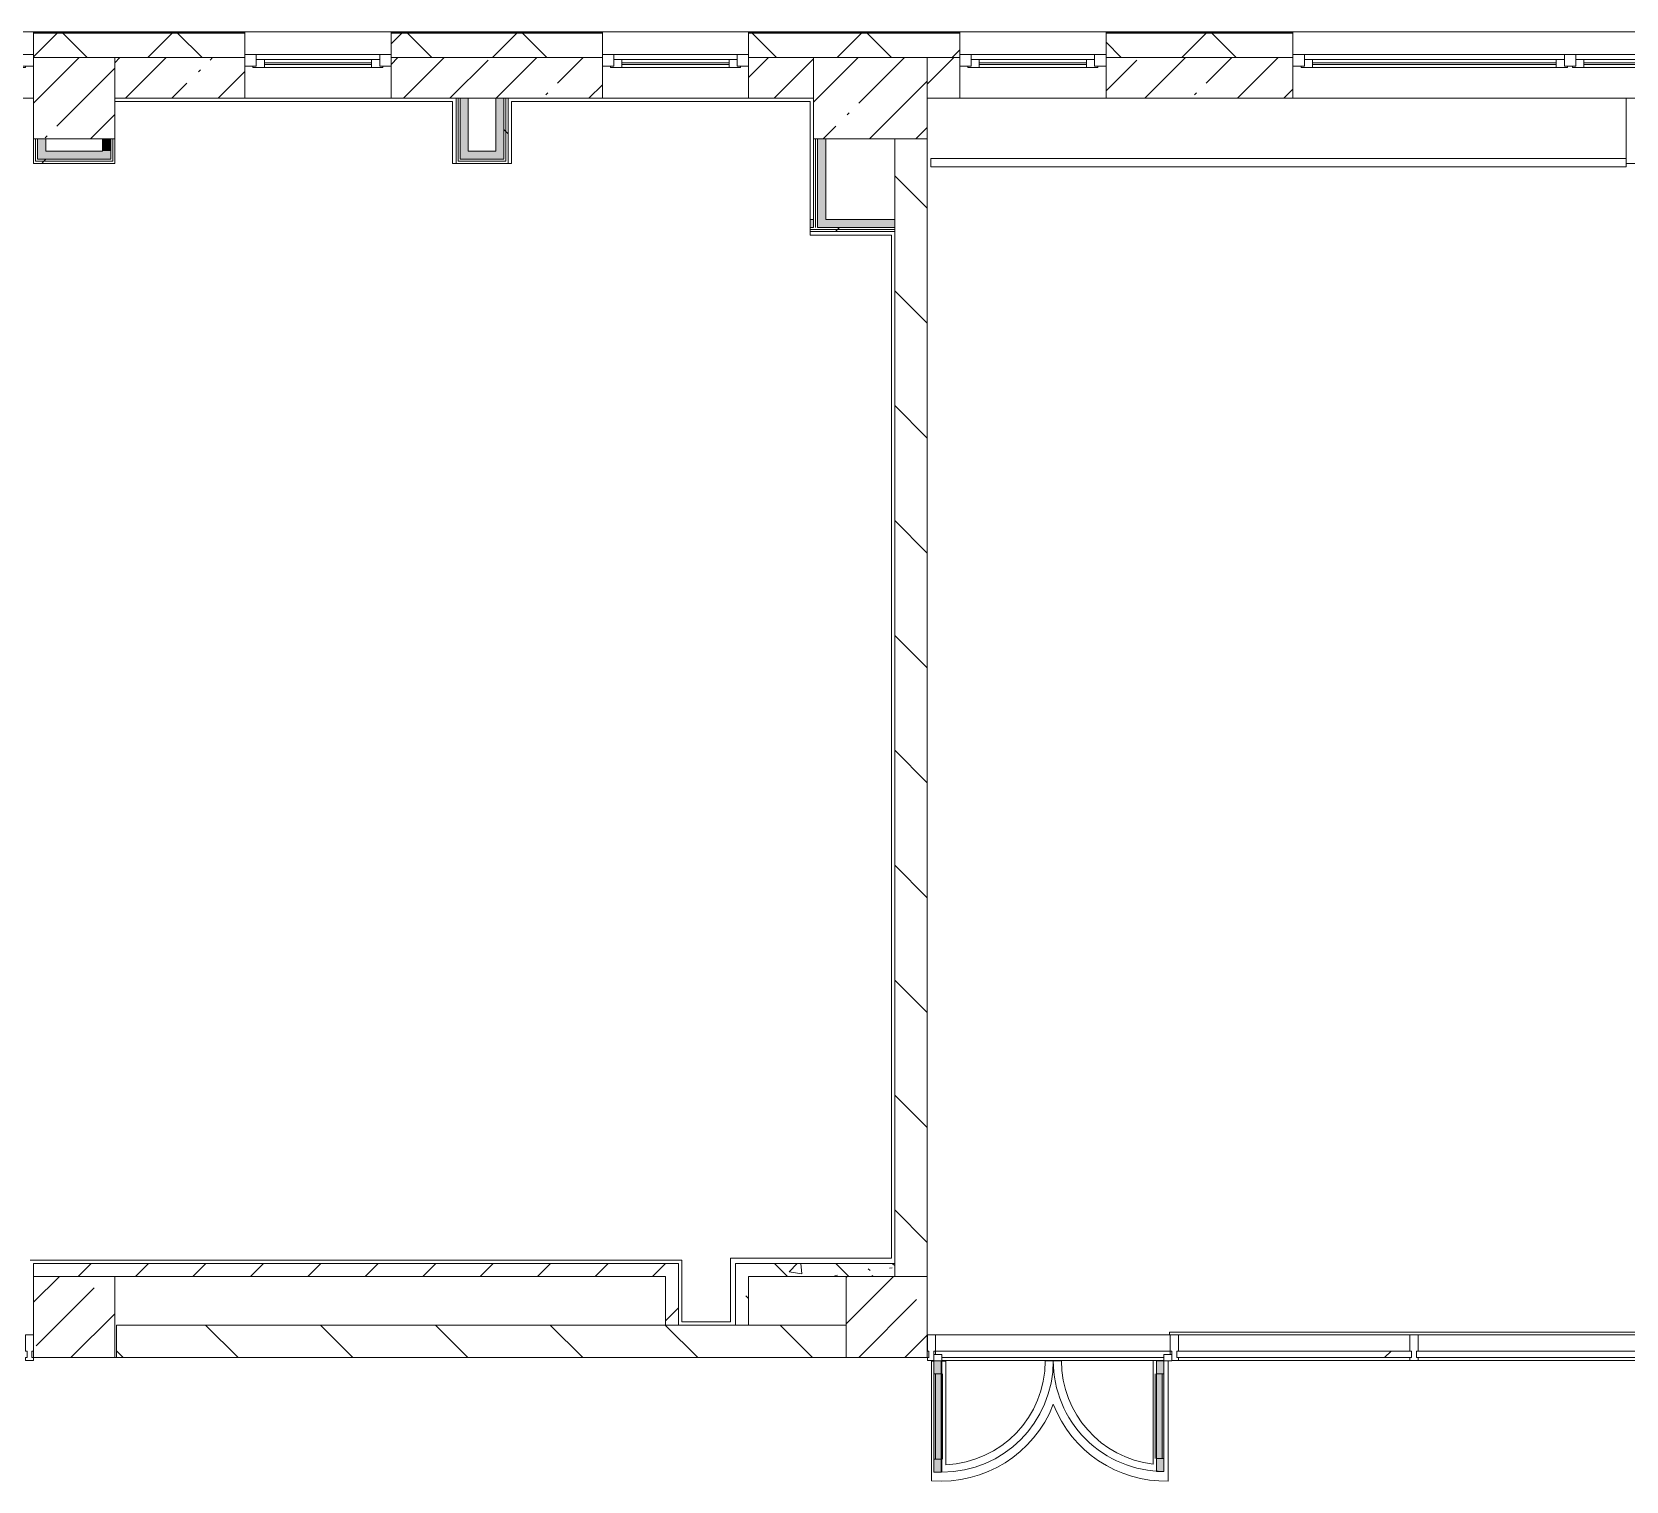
# Model space of a CAD drawing. Header units: millimetres. Extents: x 315 to 209858, y -8553 to 29000.
# Drawn here: x 180525 to 190335, y 12640 to 21558 of the extents above; entities that cross this region are included whole.
import ezdxf

# ---------------------------------------------------------------- set-up
doc = ezdxf.new("R2010")
doc.units = ezdxf.units.MM
for name, color, linetype, lineweight, true_color in [('A-DETL-GENF-5', 7, 'Continuous', 5, 0xe2e2e2), ('A-DETL-GENF-6', 7, 'Continuous', 5, 0xaaaaaa), ('A-DOOR-2', 7, 'Continuous', 5, 0xaaaaaa), ('A-FLOR-2', 7, 'Continuous', 5, 0xaaaaaa), ('I-WALL-3', 7, 'Continuous', 5, 0xe7e7e7), ('I-WALL-4', 7, 'Continuous', 9, 0xe7e7e7), ('I-WALL-7', 7, 'Continuous', 5, 0x787878)]:
    doc.layers.add(name, color=color, linetype=linetype, lineweight=lineweight, true_color=true_color)
for name, color, linetype, lineweight in [('A-GLAZ-2', 7, 'Continuous', 5), ('A-GLAZ-CURT-2', 7, 'Continuous', 5), ('A-GLAZ-CWMG-2', 7, 'Continuous', 5), ('A-WALL', 7, 'Continuous', 9), ('A-WALL-2', 7, 'Continuous', 5), ('I-WALL-5', 7, 'Continuous', 5), ('S-COLS-2', 7, 'Continuous', 5)]:
    doc.layers.add(name, color=color, linetype=linetype, lineweight=lineweight)
pattern_1 = [(45, (74985, 0), (-285.1231, 285.1231), []), (45, (75270.13, 0), (-285.1231, 285.1231), [504.031, -100.806, 16.764, -84.042])]
pattern_2 = [(135, (74985, 0), (-353.5534, -353.5534), [])]
pattern_3 = [(135, (74985, 0), (-377.1708, -377.1708), [533.4, -88.9, 17.78, -88.9]), (135, (74985, 376.94), (-377.1708, -377.1708), []), (50, (74985, 0), (637.6445, -55.7866), [66.675, -733.425]), (355, (74985, 0), (-123.3494, 668.6992), [53.34, -586.74]), (100.451, (75038.15, -4.65), (514.299, 612.908), [56.665, -623.315]), (46.184, (74985, 177.8), (948.7764, -147.1497), [100.012, -1100.137]), (96.636, (75064.1, 165.5), (830.909, 865.997), [84.998, -934.973]), (351.184, (74985, 177.8), (830.918, 865.988), [80.01, -880.11]), (21, (75073.9, 133.35), (530.6506, -357.9283), [66.675, -733.425]), (326, (75073.9, 133.35), (216.308, 644.6585), [53.34, -586.74]), (71.451, (75118.13, 103.5), (746.9596, 286.7243), [56.665, -623.315]), (37.5, (74985.01, 0), (10.81053, 295.9426), [16.764, -562.864, 16.764, -578.866, -588.962]), (37.5, (74985.01, 0), (10.81053, 295.9426), [-1175.258, 16.764, -572.198]), (7.5, (74985, 0), (233.8692, 350.63175), [16.764, -322.834, 16.764, -549.529, -224.472]), (7.5, (74985, 0), (233.8692, 350.63175), [-905.891, 16.764, -207.708]), (327.5, (74786.76, 0), (474.5678, -20.0513), [16.764, -205.486, 16.764, -676.656, -920.115]), (327.5, (74786.76, 0), (474.5678, -20.0513), [-915.67, 16.764, -903.351]), (317.5, (74697.86, 0), (518.4522, 88.9934), [16.764, -272.161, 16.764, -443.738, -653.415]), (317.5, (74697.86, 0), (518.4522, 88.9934), [-749.427, 16.764, -636.651])]
pattern_4 = [(45, (74985, 0), (-530.33, 530.33), []), (135, (74985, 0), (-530.33, -530.33), [])]
pattern_5 = [(45, (74985, 0), (-176.7767, 176.7767), [])]

# ---------------------------------------------------------------- blocks, each defined once
blk = doc.blocks.new('120_Окно_СКБ_1Ст - 120_Окно_СКБ_1Ст 900х2500_h_ с форточкой-22877787-2_3_2_птичка')
at = {"layer": 'A-GLAZ-2'}
for p, q in [((-450, -127), (-450, -57)), ((-450, -57), (-380, -57)), ((450, -57), (-450, -57)), ((-380, -57), (-380, -127)), ((380, -87), (-380, -87)), ((-380, -87), (-380, -127)), ((-330, -137), (-330, -87)), ((330, -137), (330, -87)), ((380, -127), (380, -57)), ((380, -57), (450, -57)), ((380, -127), (380, -87)), ((450, -57), (450, -127)), ((-380, -127), (-450, -127)), ((-450, -127), (-400, -127)), ((-380, -127), (-400, -127)), ((-400, -127), (-400, -137)), ((-400, -137), (400, -137)), ((400, -137), (-400, -137)), ((-330, -107), (330, -107)), ((330, -117), (-330, -117)), ((450, -127), (380, -127)), ((400, -127), (380, -127)), ((400, -127), (450, -127)), ((400, -137), (400, -127))]:
    blk.add_line(p, q, dxfattribs=at)
blk = doc.blocks.new('120_Окно_СКБ_2Ст_Фрамуга сверху - 120_Окно_СКБ_2Ст_2300х2500_h_ ДОО-23103760-2_3_2_птичка')
at = {"layer": 'A-GLAZ-2'}
for p, q in [((-1150, -127), (-1150, -57)), ((-1150, -57), (-1080, -57)), ((1150, -57), (-1150, -57)), ((-1080, -57), (-1080, -127)), ((-1080, -57), (1080, -57)), ((520, -87), (-1080, -87)), ((-1080, -87), (-1080, -127)), ((-1030, -137), (-1030, -87)), ((470, -137), (470, -87)), ((520, -127), (520, -57)), ((520, -57), (590, -57)), ((520, -127), (520, -87)), ((590, -57), (590, -127)), ((1080, -87), (590, -87)), ((590, -87), (590, -127)), ((640, -137), (640, -87)), ((1030, -137), (1030, -87)), ((1080, -127), (1080, -57)), ((1080, -57), (1150, -57)), ((1080, -127), (1080, -87)), ((1150, -57), (1150, -127)), ((-1080, -127), (-1150, -127)), ((-1150, -127), (-1100, -127)), ((-1080, -127), (-1100, -127)), ((-1100, -127), (-1100, -137)), ((-1100, -137), (540, -137)), ((540, -137), (-1100, -137)), ((-1030, -107), (470, -107)), ((470, -117), (-1030, -117)), ((590, -127), (520, -127)), ((540, -127), (520, -127)), ((540, -127), (570, -127)), ((540, -127), (570, -127)), ((540, -137), (540, -127)), ((590, -127), (570, -127)), ((570, -127), (570, -137)), ((570, -137), (1100, -137)), ((1100, -137), (570, -137)), ((640, -107), (1030, -107)), ((1030, -117), (640, -117)), ((1150, -127), (1080, -127)), ((1100, -127), (1080, -127)), ((1100, -127), (1149.8, -127)), ((1100, -137), (1100, -127))]:
    blk.add_line(p, q, dxfattribs=at)
blk = doc.blocks.new('120_Окно_СКБ_2Ст_Фрамуга сверху - 120_Окно_СКБ_2Ст_2300х2500_h_ ДОО-V178-2_3_2_птичка')
at = {"layer": 'A-GLAZ-2'}
for p, q in [((-1150, -127), (-1150, -57)), ((-1150, -57), (-1080, -57)), ((1150, -57), (-1150, -57)), ((-1080, -57), (-1080, -127)), ((-1080, -57), (1080, -57)), ((520, -87), (-1080, -87)), ((-1080, -87), (-1080, -127)), ((-1030, -137), (-1030, -87)), ((470, -137), (470, -87)), ((520, -127), (520, -57)), ((520, -57), (590, -57)), ((520, -127), (520, -87)), ((590, -57), (590, -127)), ((1080, -87), (590, -87)), ((590, -87), (590, -127)), ((640, -137), (640, -87)), ((1030, -137), (1030, -87)), ((1080, -127), (1080, -57)), ((1080, -57), (1150, -57)), ((1080, -127), (1080, -87)), ((1150, -57), (1150, -127)), ((-1080, -127), (-1150, -127)), ((-1150, -127), (-1100, -127)), ((-1080, -127), (-1100, -127)), ((-1100, -127), (-1100, -137)), ((-1100, -137), (540, -137)), ((540, -137), (-1100, -137)), ((-1030, -107), (470, -107)), ((470, -117), (-1030, -117)), ((590, -127), (520, -127)), ((540, -127), (520, -127)), ((540, -127), (570, -127)), ((540, -127), (570, -127)), ((540, -137), (540, -127)), ((590, -127), (570, -127)), ((570, -127), (570, -137)), ((570, -137), (1100, -137)), ((1100, -137), (570, -137)), ((640, -107), (1030, -107)), ((1030, -117), (640, -117)), ((1150, -127), (1080, -127)), ((1100, -127), (1080, -127)), ((1100, -127), (1150, -127)), ((1100, -137), (1100, -127))]:
    blk.add_line(p, q, dxfattribs=at)
blk = doc.blocks.new('BSC_Колонна _Прямоугольная - 500х500-23282986-2_3_2_птичка')
at = {"layer": 'S-COLS-2'}
h = blk.add_hatch(dxfattribs=at)
h.set_pattern_fill('FP_180', color=256, style=0, pattern_type=2)
h.set_pattern_definition([(45, (-105800, -21150), (-285.1231, 285.1231), []), (45, (-105514.88, -21150), (-285.1231, 285.1231), [504.031, -100.806, 16.764, -84.042])])
h.paths.add_polyline_path([(-250, -250), (250, -250), (250, 250), (-250, 250), (-250, -121.5)])
for p, q in [((250, 250), (-250, 250)), ((-250, 250), (-250, -250)), ((250, -250), (250, 250)), ((-250, -250), (250, -250))]:
    blk.add_line(p, q, dxfattribs=at)
blk = doc.blocks.new('BSC_Колонна _Прямоугольная - 700х500-V206-2_3_2_птичка')
at = {"layer": 'S-COLS-2'}
h = blk.add_hatch(dxfattribs=at)
h.set_pattern_fill('FP_192', color=256, style=0, pattern_type=2)
h.set_pattern_definition([(45, (-110700, -21150), (-285.1231, 285.1231), []), (45, (-110414.88, -21150), (-285.1231, 285.1231), [504.031, -100.806, 16.764, -84.042])])
h.paths.add_polyline_path([(-343.5, -250), (350, -250), (350, 250), (-350, 250), (-350, -250)])
for p, q in [((350, 250), (-350, 250)), ((-350, 250), (-350, -250)), ((350, -250), (350, 250)), ((-350, -250), (350, -250))]:
    blk.add_line(p, q, dxfattribs=at)
blk = doc.blocks.new('Прямоугольный импост - Импост структурный с накладкой - 160мм Темный-30756008-2_3_2_птичка')
at = {"layer": 'A-GLAZ-CWMG-2'}
for p, q in [((-50, 0), (-50, 17)), ((-50, 17), (0, 17)), ((-40, 0), (-50, 0)), ((-40, -40), (-40, 0)), ((0, 0), (-10, 0)), ((-10, 0), (-10, -40)), ((0, 17), (0, 0)), ((-50, -140), (-50, -40)), ((-50, -40), (-40, -40)), ((-10, -40), (0, -40)), ((0, -40), (0, -140)), ((0, -140), (-50, -140))]:
    blk.add_line(p, q, dxfattribs=at)
blk = doc.blocks.new('Прямоугольный импост - Импост структурный с накладкой - 160мм Темный-32356295-2_3_2_птичка')
at = {"layer": 'A-GLAZ-CWMG-2'}
for p, q in [((-50, 40), (-50, 140)), ((-50, 140), (0, 140)), ((0, 140), (0, 40)), ((-40, 40), (-50, 40)), ((-40, 20), (-40, 40)), ((-10, 40), (-10, 0)), ((0, 40), (-10, 40)), ((-10, 0), (0, 0)), ((0, 0), (0, -17)), ((0, -17), (-40, -17))]:
    blk.add_line(p, q, dxfattribs=at)
blk = doc.blocks.new('Системная панель - Стекло - 40мм-32428871-2_3_2_птичка')
at = {"layer": 'A-GLAZ-CURT-2'}
for p, q in [((749.5, 0), (-749.5, 0)), ((-749.5, 0), (-749.5, -40)), ((749.5, -40), (749.5, 0)), ((-749.5, -40), (749.5, -40))]:
    blk.add_line(p, q, dxfattribs=at)
blk = doc.blocks.new('Дверь_Витражная_остекление_ - ВВ-23-32429828-2_3_2_птичка')
at = {"layer": 'A-DETL-GENF-5'}
for points in [[(-682.5, 700), (-682.5, 20), (-637.5, 20), (-637.5, 700)], [(687.5, 705), (687.5, 20), (732.5, 20), (732.5, 705)]]:
    blk.add_hatch(color=256, dxfattribs=at).paths.add_polyline_path(points)
at = {"layer": 'A-DETL-GENF-6'}
for p, q in [((-682.5, 700), (-637.5, 700)), ((-682.5, 700), (-682.5, 20)), ((-637.5, 700), (-682.5, 700)), ((-682.5, 700), (-682.5, 20)), ((-637.5, 700), (-637.5, 20)), ((-637.5, 20), (-637.5, 700)), ((732.5, 705), (687.5, 705)), ((687.5, 705), (687.5, 20)), ((732.5, 705), (687.5, 705)), ((687.5, 705), (687.5, 20)), ((732.5, 705), (732.5, 20)), ((732.5, 20), (732.5, 705)), ((-682.5, 620), (-637.5, 620)), ((-672.5, 620), (-672.5, 100)), ((-628.5, 620), (-628.5, 100)), ((678.5, 625), (678.5, 100)), ((732.5, 625), (687.5, 625)), ((722.5, 625), (722.5, 100)), ((-682.5, 100), (-637.5, 100)), ((732.5, 100), (687.5, 100)), ((-637.5, 20), (-682.5, 20)), ((-682.5, 20), (-637.5, 20))]:
    blk.add_line(p, q, dxfattribs=at)
at = {"layer": 'A-DOOR-2'}
for p, q in [((-682.5, 700), (-682.5, 20)), ((682.5, 705), (682.5, 20)), ((-682.5, 20), (-732.5, 20)), ((-732.5, 20), (-732.5, -20)), ((-682.5, -20), (-682.5, 20)), ((732.5, 20), (682.5, 20)), ((682.5, 20), (682.5, -20)), ((732.5, -20), (732.5, 20)), ((-732.5, -20), (-682.5, -20)), ((682.5, -20), (732.5, -20))]:
    blk.add_line(p, q, dxfattribs=at)
for centre, radius, start, end in [((-682.5, 20), 680, 360, 90), ((682.5, 20), 685, 90, 180)]:
    blk.add_arc(centre, radius, start, end, dxfattribs=at)
blk = doc.blocks.new('Прямоугольный импост - Импост структурный с накладкой - 160мм Темный-32428730-2_3_2_птичка')
at = {"layer": 'A-GLAZ-CWMG-2'}
for p, q in [((111100.5, 13540), (112545.5, 13540)), ((111100.5, 13420), (111100.5, 13440)), ((111100.5, 13440), (112545.5, 13440)), ((111140.5, 13400), (112505.5, 13400)), ((111140.5, 13383), (112505.5, 13383)), ((112545.5, 13440), (112545.5, 13420))]:
    blk.add_line(p, q, dxfattribs=at)
blk = doc.blocks.new('Прямоугольный импост - Импост структурный с накладкой - 160мм Темный-32428868-2_3_2_птичка')
at = {"layer": 'A-GLAZ-CWMG-2'}
for p, q in [((114070.5, 13540), (115549.5, 13540)), ((114070.5, 13383), (115549.5, 13383))]:
    blk.add_line(p, q, dxfattribs=at)
blk = doc.blocks.new('Системная панель - Стекло - 40мм-32428872-2_3_2_птичка')
at = {"layer": 'A-GLAZ-CURT-2'}
h = blk.add_hatch(dxfattribs=at)
h.set_pattern_fill('FP_210', color=256, style=0, pattern_type=2)
h.set_pattern_definition([(225, (113808, 12900), (1414.214, -1414.214), [1000, -3000]), (225, (114808, 13400), (1414.214, -1414.214), [3000, -1000]), (225, (112808, 13900), (1414.214, -1414.214), [1000, -3000])])
h.paths.add_polyline_path([(-722.5, 0), (-722.5, -40), (722.5, -40), (722.5, 0), (-691.7, 0)])
for p, q in [((722.5, 0), (-722.5, 0)), ((-722.5, 0), (-722.5, -40)), ((722.5, -40), (722.5, 0)), ((-722.5, -40), (722.5, -40))]:
    blk.add_line(p, q, dxfattribs=at)
blk = doc.blocks.new('Прямоугольный импост - Импост структурный с накладкой - 160мм Темный-32428869-2_3_2_птичка')
at = {"layer": 'A-GLAZ-CWMG-2'}
for p, q in [((112595.5, 13540), (114020.5, 13540)), ((112595.5, 13383), (114020.5, 13383))]:
    blk.add_line(p, q, dxfattribs=at)
blk = doc.blocks.new('Прямоугольный импост - Импост структурный с накладкой - 160мм Темный-32356291-2_3_2_птичка')
at = {"layer": 'A-GLAZ-CWMG-2'}
for p, q in [((-25, 40), (-25, 140)), ((-25, 140), (25, 140)), ((25, 140), (25, 40)), ((-15, 40), (-25, 40)), ((-25, -17), (-25, 0)), ((-25, 0), (-15, 0)), ((-15, 0), (-15, 40)), ((15, 40), (15, 20)), ((25, 40), (15, 40)), ((15, -17), (-25, -17))]:
    blk.add_line(p, q, dxfattribs=at)
blk = doc.blocks.new('Прямоугольный импост - Импост структурный с накладкой - 160мм Темный-30755836-2_3_2_птичка')
at = {"layer": 'A-GLAZ-CWMG-2'}
for p, q in [((-25, 40), (-25, 140)), ((-25, 140), (25, 140)), ((25, 140), (25, 40)), ((-15, 40), (-25, 40)), ((-25, -17), (-25, 0)), ((-25, 0), (-15, 0)), ((-15, 0), (-15, 40)), ((15, 40), (15, 0)), ((25, 40), (15, 40)), ((15, 0), (25, 0)), ((25, 0), (25, -17)), ((25, -17), (-25, -17))]:
    blk.add_line(p, q, dxfattribs=at)

msp = doc.modelspace()

# ---------------------------------------------------------------- hatches: boundary and pattern name
at = {"layer": 'A-WALL-2'}
h = msp.add_hatch(dxfattribs=at)
h.set_pattern_fill('FP_105', color=256, style=0, pattern_type=2)
h.set_pattern_definition([(45, (74985, 0), (-353.5534, 353.5534), []), (135, (74985, 0), (-353.5534, -353.5534), [])])
h.paths.add_polyline_path([(200065, 21400), (200215, 21400), (200215, 21550), (195135.2, 21550), (195135.2, 21400), (199914.6, 21400)])
h.paths.add_polyline_path([(184935.5, 21400), (186235, 21400), (186235, 21550), (184935.5, 21550)])
h.paths.add_polyline_path([(184035.5, 21400), (184035.5, 21550), (182735.5, 21550), (182735.5, 21400), (183259.6, 21400)])
h.paths.add_polyline_path([(187135, 21400), (188285.5, 21400), (188285.5, 21550), (187135, 21550)])
h.paths.add_polyline_path([(194235.2, 21400), (194235.2, 21550), (192885.5, 21550), (192885.5, 21400), (193669, 21400)])
h.paths.add_polyline_path([(181177.7, 21400), (181835.5, 21400), (181835.5, 21550), (180535.2, 21550), (180535.2, 21400), (181035, 21400)])
h.paths.add_polyline_path([(191587.1, 21400), (191985.5, 21400), (191985.5, 21550), (190585.5, 21550), (190585.5, 21400), (191085.5, 21400)])
h.paths.add_polyline_path([(177035, 21400), (178235.2, 21400), (178235.2, 21550), (177035, 21550)])
h.paths.add_polyline_path([(168166, 21400), (168295, 21400), (168295, 21550), (168045, 21550), (168045, 21400)])
h.paths.add_polyline_path([(172850.2, 21400), (176135, 21400), (176135, 21550), (171595, 21550), (171595, 21400)])
at = {"layer": 'I-WALL-3'}
msp.add_hatch(color=256, dxfattribs=at).paths.add_polyline_path([(185410, 20404), (185410, 20900), (185360, 20900), (185360, 20404)])
at = {"layer": 'I-WALL-4'}
for points in [[(183210, 20774), (183210, 21150), (183160, 21150), (183160, 20774)], [(183430, 20824), (183430, 21150), (183380, 21150), (183380, 20824)], [(180610, 20774), (180610, 20900), (180560, 20900), (180560, 20774)], [(181010, 20824), (181010, 20900), (180960, 20900), (180960, 20824)], [(180610, 20774), (181010, 20774), (181010, 20824), (180610, 20824)], [(183210, 20774), (183430, 20774), (183430, 20824), (183210, 20824)]]:
    msp.add_hatch(color=256, dxfattribs=at).paths.add_polyline_path(points)
h = msp.add_hatch(color=256, dxfattribs=at)
h.paths.add_polyline_path([(185360, 20354), (185835, 20354), (185835, 20404), (185360, 20404)])
h.paths.add_polyline_path([(185315, 20354), (185335, 20354), (185335, 20404), (185315, 20404)])
at = {"layer": 'I-WALL-5'}
h = msp.add_hatch(dxfattribs=at)
h.set_pattern_fill('FP_113', color=256, style=0, pattern_type=2)
h.set_pattern_definition(pattern_1)
h.paths.add_polyline_path([(193425.5, 21150), (194235.2, 21150), (194235.2, 21400), (192885.5, 21400), (192885.5, 21150), (193215.5, 21150)])
h.paths.add_polyline_path([(191085.5, 21150), (191985.5, 21150), (191985.5, 21400), (191085.5, 21400), (191085.5, 21239.3)])
h.paths.add_polyline_path([(196195, 21150), (196195, 21400), (195835, 21400), (195835, 21150)])
h.paths.add_polyline_path([(188285.5, 21150), (188285.5, 21400), (187135, 21400), (187135, 21150), (187423.3, 21150)])
h.paths.add_polyline_path([(176122.5, 21150), (176135, 21150), (176135, 21400), (175785, 21400), (175785, 21150), (176110, 21150)])
h.paths.add_polyline_path([(178235.2, 21150), (178235.2, 21400), (177035, 21400), (177035, 21150)])
h.paths.add_polyline_path([(183259.6, 21150), (184035.5, 21150), (184035.5, 21400), (182735.5, 21400), (182735.5, 21150), (183210, 21150)])
h.paths.add_polyline_path([(181035, 21150), (181835.5, 21150), (181835.5, 21400), (181035, 21400)])
h.paths.add_polyline_path([(185335, 21150), (185335, 21400), (184935.5, 21400), (184935.5, 21150)])
h.paths.add_polyline_path([(186235, 21150), (186235, 21400), (186035, 21400), (186035, 21150)])
h = msp.add_hatch(dxfattribs=at)
h.set_pattern_fill('FP_205', color=256, style=0, pattern_type=2)
h.set_pattern_definition(pattern_4)
h.paths.add_polyline_path([(183442.5, 20774), (183442.5, 21150), (183430, 21150), (183430, 20774)])
h = msp.add_hatch(dxfattribs=at)
h.set_pattern_fill('FP_205', color=256, style=0, pattern_type=2)
h.set_pattern_definition(pattern_4)
h.paths.add_polyline_path([(183455, 20761.5), (183455, 21150), (183442.5, 21150), (183442.5, 20761.5)])
h = msp.add_hatch(dxfattribs=at)
h.set_pattern_fill('FP_116', color=256, style=0, pattern_type=2)
h.set_pattern_definition(pattern_2)
h.paths.add_polyline_path([(186035, 13900), (186035, 20900), (185835, 20900), (185835, 13900), (185861.9, 13900)])
h = msp.add_hatch(dxfattribs=at)
h.set_pattern_fill('FP_205', color=256, style=0, pattern_type=2)
h.set_pattern_definition(pattern_4)
h.paths.add_polyline_path([(181035, 20749), (181035, 20761.5), (180547.5, 20761.5), (180547.5, 20749), (180610, 20749)])
h = msp.add_hatch(dxfattribs=at)
h.set_pattern_fill('FP_205', color=256, style=0, pattern_type=2)
h.set_pattern_definition(pattern_4)
h.paths.add_polyline_path([(180560, 20761.5), (181022.5, 20761.5), (181022.5, 20774), (180560, 20774)])
h = msp.add_hatch(dxfattribs=at)
h.set_pattern_fill('FP_205', color=256, style=0, pattern_type=2)
h.set_pattern_definition(pattern_4)
h.paths.add_polyline_path([(185341.5, 20341.5), (185835, 20341.5), (185835, 20354), (185315, 20354), (185315, 20341.5)])
h = msp.add_hatch(dxfattribs=at)
h.set_pattern_fill('FP_205', color=256, style=0, pattern_type=2)
h.set_pattern_definition(pattern_4)
h.paths.add_polyline_path([(185315, 20329), (185835, 20329), (185835, 20341.5), (185315, 20341.5)])
h = msp.add_hatch(dxfattribs=at)
h.set_pattern_fill('FP_117', color=256, style=0, pattern_type=2)
h.set_pattern_definition(pattern_5)
h.paths.add_polyline_path([(184300.5, 13900), (184505, 13900), (184505, 13980), (180535, 13980), (180535, 13900), (183259.6, 13900)])
h = msp.add_hatch(dxfattribs=at)
h.set_pattern_fill('FP_117', color=256, style=0, pattern_type=2)
h.set_pattern_definition(pattern_5)
h.paths.add_polyline_path([(184505, 13600), (184505, 13900), (184425, 13900), (184425, 13600)])
h = msp.add_hatch(dxfattribs=at)
h.set_pattern_fill('FP_116', color=256, style=0, pattern_type=2)
h.set_pattern_definition(pattern_2)
h.paths.add_polyline_path([(184300.5, 13400), (185535, 13400), (185535, 13600), (181045, 13600), (181045, 13400), (183259.6, 13400)])
at = {"layer": 'I-WALL-7'}
h = msp.add_hatch(dxfattribs=at)
h.set_pattern_fill('FP_122', color=256, style=0, pattern_type=2)
h.set_pattern_definition(pattern_3)
h.paths.add_polyline_path([(184935, 13600), (184935, 13980), (184855, 13980), (184855, 13600)])
h = msp.add_hatch(dxfattribs=at)
h.set_pattern_fill('FP_122', color=256, style=0, pattern_type=2)
h.set_pattern_definition(pattern_3)
h.paths.add_polyline_path([(185341.5, 13900), (185835, 13900), (185835, 13980), (184935, 13980), (184935, 13900)])
at = {"layer": 'S-COLS-2'}
h = msp.add_hatch(dxfattribs=at)
h.set_pattern_fill('FP_113', color=256, style=0, pattern_type=2)
h.set_pattern_definition(pattern_1)
h.paths.add_polyline_path([(180535, 13400), (181035, 13400), (181035, 13900), (180535, 13900)])
h = msp.add_hatch(dxfattribs=at)
h.set_pattern_fill('FP_113', color=256, style=0, pattern_type=2)
h.set_pattern_definition(pattern_1)
h.paths.add_polyline_path([(186035, 13400), (186035, 13900), (185535, 13900), (185535, 13400), (185861.9, 13400)])

# ---------------------------------------------------------------- linework, layer by layer
at = {"layer": 'A-FLOR-2'}
for p, q in [((183114, 21130), (181035, 21130)), ((183114, 20748), (183114, 21130)), ((185314, 21130), (183476, 21130)), ((183476, 21130), (183476, 20748)), ((185314, 20308), (185314, 21130)), ((183476, 20748), (183114, 20748)), ((185814, 20308), (185314, 20308)), ((185814, 14011), (185814, 20308)), ((180515, 14000), (184525, 14000)), ((184525, 14000), (184525, 13620)), ((184824, 13620), (184824, 14011)), ((184824, 14011), (185814, 14011)), ((184525, 13620), (184824, 13620)), ((187525, 13540), (187525, 13557)), ((187525, 13557), (190585, 13557)), ((181045, 13400), (181035, 13400)), ((186035, 13400.5), (186045.9, 13400.5)), ((186075.5, 13378.5), (186060.9, 13378.5)), ((186060.9, 13378.5), (186060.9, 12642.4)), ((186150.2, 13378.5), (186120.5, 13378.5)), ((186150.2, 12740.7), (186150.2, 13378.5)), ((186860.5, 13380), (186760.5, 13380)), ((187490.5, 13381.5), (187425.8, 13381.5)), ((187425.8, 13381.5), (187425.8, 12744.4)), ((187518.1, 12640.2), (187518.1, 13380))]:
    msp.add_line(p, q, dxfattribs=at)
for centre, radius, start, end in [((186120.5, 13380), 640, 272.66078, 0), ((187500.5, 13380), 640, 180, 263.29215), ((186120.5, 13380), 740, 265.37807, 338.81722), ((187500.5, 13380), 740, 201.18278, 271.36364)]:
    msp.add_arc(centre, radius, start, end, dxfattribs=at)
at = {"layer": 'A-WALL'}
for p, q in [((181835.5, 21553), (180535.2, 21553)), ((181835.5, 21550), (180535.2, 21550)), ((184035.5, 21553), (182735.5, 21553)), ((184035.5, 21550), (182735.5, 21550)), ((186235, 21553), (184935.5, 21553)), ((186235, 21550), (184935.5, 21550)), ((188285.5, 21553), (187135, 21553)), ((188285.5, 21550), (187135, 21550)), ((181835.5, 21400), (181035, 21400)), ((184035.5, 21400), (182735.5, 21400)), ((185335, 21400), (184935.5, 21400)), ((186235, 21400), (186035, 21400)), ((188285.5, 21400), (187135, 21400)), ((183210, 21150), (183135, 21150)), ((183147.5, 20761.5), (183147.5, 21150)), ((183160, 20774), (183160, 21150)), ((183455, 21150), (183380, 21150)), ((183430, 21150), (183430, 20774)), ((183442.5, 21150), (183442.5, 20761.5)), ((180547.5, 20761.5), (180547.5, 20900)), ((180560, 20774), (180560, 20900)), ((181010, 20900), (181010, 20774)), ((181022.5, 20900), (181022.5, 20761.5)), ((185347.5, 20900), (185347.5, 20354)), ((185360, 20900), (185360, 20354)), ((181022.5, 20761.5), (180547.5, 20761.5)), ((181010, 20774), (180560, 20774)), ((183442.5, 20761.5), (183147.5, 20761.5)), ((183430, 20774), (183160, 20774)), ((185335, 20354), (185315, 20354)), ((185835, 20341.5), (185315, 20341.5)), ((185335, 20404), (185335, 20354)), ((185835, 20354), (185360, 20354)), ((185835, 13900), (185835, 13980)), ((184425, 13600), (184505, 13600))]:
    msp.add_line(p, q, dxfattribs=at)
at = {"layer": 'A-WALL-2'}
for p, q in [((186235, 21558), (171595, 21558)), ((180535.2, 21558), (180535.2, 21400)), ((181835.5, 21400), (181835.5, 21558)), ((182735.5, 21558), (182735.5, 21400)), ((184035.5, 21400), (184035.5, 21558)), ((184935.5, 21558), (184935.5, 21400)), ((186235, 21400), (186235, 21558)), ((200223, 21558), (186235, 21558)), ((187135, 21558), (187135, 21400)), ((188285.5, 21400), (188285.5, 21558))]:
    msp.add_line(p, q, dxfattribs=at)
at = {"layer": 'I-WALL-5'}
for p, q in [((181835.5, 21150), (181835.5, 21400)), ((182735.5, 21400), (182735.5, 21150)), ((184035.5, 21150), (184035.5, 21400)), ((184935.5, 21400), (184935.5, 21150)), ((186235, 21150), (186235, 21400)), ((187135, 21400), (187135, 21150)), ((188285.5, 21150), (188285.5, 21400)), ((180535, 21150), (176135, 21150)), ((183135, 21150), (181035, 21150)), ((183135, 21150), (183135, 20749)), ((183210, 21150), (183380, 21150)), ((183210, 20824), (183210, 21150)), ((183380, 21150), (183380, 20824)), ((185335, 21150), (183455, 21150)), ((183455, 20749), (183455, 21150)), ((186035, 21150), (190585.5, 21150)), ((190335.5, 21150), (190335.5, 20728)), ((180535, 20900), (180535, 20749)), ((180610, 20824), (180610, 20900)), ((180960, 20900), (180960, 20824)), ((181035, 20749), (181035, 20900)), ((185335, 20900), (185335, 20404)), ((185410, 20404), (185410, 20900)), ((185835, 20900), (185835, 13980)), ((186035, 13900), (186035, 20900)), ((180960, 20824), (180610, 20824)), ((183380, 20824), (183210, 20824)), ((180535, 20749), (181035, 20749)), ((183135, 20749), (183455, 20749)), ((186056, 20778), (190335.5, 20778)), ((186056, 20778), (186056, 20728)), ((190335.5, 20728), (186056, 20728)), ((190335.5, 20749), (191085.5, 20749)), ((185335, 20404), (185315, 20404)), ((185315, 20404), (185315, 20329)), ((185315, 20329), (185835, 20329)), ((185835, 20404), (185410, 20404)), ((184505, 13980), (180535, 13980)), ((180535, 13980), (180535, 13900)), ((184505, 13600), (184505, 13980)), ((184855, 13980), (184855, 13600)), ((185835, 13980), (184855, 13980)), ((180535, 13900), (184425, 13900)), ((184425, 13900), (184425, 13600)), ((184935, 13600), (184935, 13900)), ((184935, 13900), (186035, 13900)), ((184425, 13600), (181045, 13600)), ((181045, 13600), (181045, 13400)), ((185535, 13600), (184505, 13600)), ((185535, 13400), (185535, 13600)), ((181045, 13400), (185535, 13400))]:
    msp.add_line(p, q, dxfattribs=at)
at = {"layer": 'S-COLS-2'}
for p, q in [((181035, 13900), (180535, 13900)), ((180535, 13900), (180535, 13400)), ((181035, 13400), (181035, 13900)), ((185835, 13900), (185535, 13900)), ((185535, 13900), (185535, 13600)), ((186035, 13900), (185835, 13900)), ((186035, 13400), (186035, 13900)), ((185535, 13600), (185535, 13400)), ((180535, 13400), (181035, 13400)), ((185535, 13400), (186035, 13400))]:
    msp.add_line(p, q, dxfattribs=at)

# ---------------------------------------------------------------- block references
at = {"layer": 'A-DOOR-2', "rotation": 180}
msp.add_blockref('Дверь_Витражная_остекление_ - ВВ-23-32429828-2_3_2_птичка', (186808, 13400), dxfattribs=at)
at = {"layer": 'A-GLAZ-2'}
for name, p in [('120_Окно_СКБ_2Ст_Фрамуга сверху - 120_Окно_СКБ_2Ст_2300х2500_h_ ДОО-23103760-2_3_2_птичка', (179385.2, 21475)), ('120_Окно_СКБ_1Ст - 120_Окно_СКБ_1Ст 900х2500_h_ с форточкой-22877787-2_3_2_птичка', (182285.5, 21475)), ('120_Окно_СКБ_1Ст - 120_Окно_СКБ_1Ст 900х2500_h_ с форточкой-22877787-2_3_2_птичка', (184485.5, 21475)), ('120_Окно_СКБ_1Ст - 120_Окно_СКБ_1Ст 900х2500_h_ с форточкой-22877787-2_3_2_птичка', (186685, 21475)), ('120_Окно_СКБ_2Ст_Фрамуга сверху - 120_Окно_СКБ_2Ст_2300х2500_h_ ДОО-V178-2_3_2_птичка', (189435.5, 21475))]:
    msp.add_blockref(name, p, dxfattribs=at)
at = {"layer": 'A-GLAZ-CURT-2', "rotation": 180}
for name, p in [('Системная панель - Стекло - 40мм-32428872-2_3_2_птичка', (188293, 13400)), ('Системная панель - Стекло - 40мм-32428871-2_3_2_птичка', (189795, 13400))]:
    msp.add_blockref(name, p, dxfattribs=at)
at = {"layer": 'A-GLAZ-CWMG-2', "extrusion": (0, 0, -1), "rotation": 180}
msp.add_blockref('Прямоугольный импост - Импост структурный с накладкой - 160мм Темный-30756008-2_3_2_птичка', (-180535, 13400), dxfattribs=at)
at = {"layer": 'A-GLAZ-CWMG-2', "extrusion": (0, 0, -1)}
for name, p in [('Прямоугольный импост - Импост структурный с накладкой - 160мм Темный-32356295-2_3_2_птичка', (-186035.5, 13400)), ('Прямоугольный импост - Импост структурный с накладкой - 160мм Темный-32356291-2_3_2_птичка', (-187555.5, 13400)), ('Прямоугольный импост - Импост структурный с накладкой - 160мм Темный-30755836-2_3_2_птичка', (-189030.5, 13400))]:
    msp.add_blockref(name, p, dxfattribs=at)
at = {"layer": 'A-GLAZ-CWMG-2'}
for name in ['Прямоугольный импост - Импост структурный с накладкой - 160мм Темный-32428730-2_3_2_птичка', 'Прямоугольный импост - Импост структурный с накладкой - 160мм Темный-32428869-2_3_2_птичка', 'Прямоугольный импост - Импост структурный с накладкой - 160мм Темный-32428868-2_3_2_птичка']:
    msp.add_blockref(name, (74985, 0), dxfattribs=at)
at = {"layer": 'S-COLS-2'}
for name, p in [('BSC_Колонна _Прямоугольная - 500х500-23282986-2_3_2_птичка', (180785, 21150)), ('BSC_Колонна _Прямоугольная - 700х500-V206-2_3_2_птичка', (185685, 21150))]:
    msp.add_blockref(name, p, dxfattribs=at)

doc.saveas('drawing.dxf')
